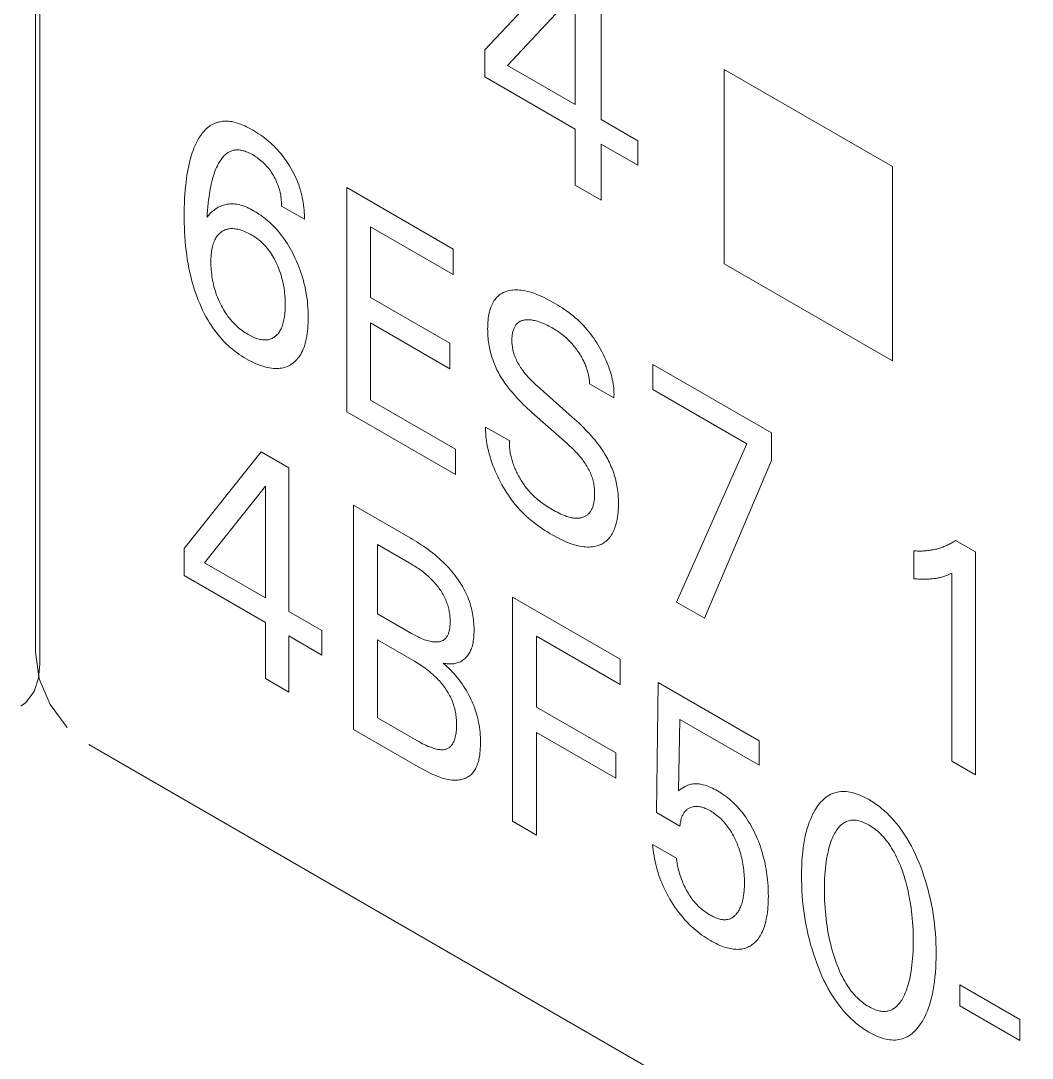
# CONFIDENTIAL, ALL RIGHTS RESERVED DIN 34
# Model space of a CAD drawing. Header units: inches. Extents: x 67248 to 85686, y -40174 to -31152.
# Drawn here: x 75373.75 to 75379.72, y -37965.06 to -37958.94 of the extents above; entities that cross this region are included whole.
import ezdxf

# ---------------------------------------------------------------- set-up
doc = ezdxf.new("R2010")
doc.units = ezdxf.units.IN
doc.header["$MEASUREMENT"] = 0

# ---------------------------------------------------------------- blocks, each defined once
blk = doc.blocks.new('ET200S')
at = {"lineweight": 0}
for p, q in [((76.0996, 30.9937), (76.0996, -34.4898)), ((76.1225, -34.5561), (76.1225, 30.9274)), ((78.5563, -31.1985), (79.0239, -30.6976)), ((79.1915, -30.7944), (79.1915, -31.5791)), ((79.0494, -30.8869), (78.6803, -31.284)), ((79.0494, -31.4971), (79.0494, -30.8869)), ((78.5563, -31.346), (78.5563, -31.1985)), ((78.6803, -31.284), (79.0494, -31.4971)), ((79.0494, -31.6307), (78.5563, -31.346)), ((80.7837, -31.8361), (79.8645, -31.3054)), ((79.8645, -31.3054), (79.8645, -32.3669)), ((79.1915, -31.5791), (79.3922, -31.695)), ((79.0494, -31.9371), (79.0494, -31.6307)), ((79.3922, -31.695), (79.3922, -31.8286)), ((79.3922, -31.8286), (79.1915, -31.7128)), ((79.1915, -31.7128), (79.1915, -32.0192)), ((80.7837, -32.8976), (80.7837, -31.8361)), ((77.8006, -31.951), (78.3824, -32.2869)), ((77.8006, -33.1757), (77.8006, -31.951)), ((79.1915, -32.0192), (79.0494, -31.9371)), ((77.5699, -32.1242), (77.4447, -32.0519)), ((78.3824, -32.4258), (77.9312, -32.1652)), ((77.9312, -32.1652), (77.9312, -32.5515)), ((78.3824, -32.2869), (78.3824, -32.4258)), ((79.8645, -32.3669), (80.7837, -32.8976)), ((77.9312, -32.5515), (78.3648, -32.8019)), ((78.3648, -32.9408), (77.9312, -32.6904)), ((77.9312, -32.6904), (77.9312, -33.1122)), ((78.3648, -32.8019), (78.3648, -32.9408)), ((79.4737, -32.9169), (80.1225, -33.2915)), ((79.4737, -33.0541), (79.4737, -32.9169)), ((78.8418, -33.0347), (79.0339, -33.2047)), ((79.2612, -33.1007), (79.1286, -33.0241)), ((79.9878, -33.3509), (79.4737, -33.0541)), ((77.9312, -33.1122), (78.3946, -33.3798)), ((78.3946, -33.5187), (77.8006, -33.1757)), ((79.0055, -33.3497), (78.8134, -33.1798)), ((78.5603, -33.2594), (78.6916, -33.3351)), ((80.1225, -33.2915), (80.1225, -33.4417)), ((76.9123, -33.9236), (77.3331, -33.3957)), ((77.3331, -33.3957), (77.484, -33.4828)), ((78.3946, -33.3798), (78.3946, -33.5187)), ((79.6029, -34.2163), (79.9878, -33.3509)), ((80.1225, -33.4417), (79.7565, -34.3049)), ((77.484, -33.4828), (77.484, -34.2675)), ((77.3561, -33.5835), (77.0239, -34.0019)), ((77.3561, -34.1937), (77.3561, -33.5835)), ((77.8378, -33.6871), (78.147, -33.8656)), ((77.8378, -34.9119), (77.8378, -33.6871)), ((77.9684, -33.9014), (77.9684, -34.2798)), ((81.1292, -33.8796), (81.2374, -33.9421)), ((76.9123, -34.0711), (76.9123, -33.9236)), ((80.9005, -34.0887), (80.9005, -33.936)), ((81.2374, -33.9421), (81.2374, -35.1599)), ((77.0239, -34.0019), (77.3561, -34.1937)), ((77.3561, -34.3274), (76.9123, -34.0711)), ((81.1095, -35.0861), (81.1095, -34.0575)), ((78.7071, -34.189), (79.2951, -34.5285)), ((78.7071, -35.4138), (78.7071, -34.189)), ((79.7565, -34.3049), (79.6029, -34.2163)), ((77.484, -34.2675), (77.6646, -34.3718)), ((77.9684, -34.2798), (78.1542, -34.3871)), ((77.3561, -34.6338), (77.3561, -34.3274)), ((77.484, -34.4012), (77.484, -34.7076)), ((77.6646, -34.5055), (77.484, -34.4012)), ((77.6646, -34.3718), (77.6646, -34.5055)), ((79.2951, -34.6673), (78.8377, -34.4033)), ((78.8377, -34.4033), (78.8377, -34.7896)), ((77.9684, -34.4222), (77.9684, -34.8484)), ((76.1202, -34.635), (76.0996, -34.4898)), ((79.2951, -34.5285), (79.2951, -34.6673)), ((76.1157, -34.6315), (76.1225, -34.5561)), ((76.0918, -34.7048), (76.1157, -34.6315)), ((76.1796, -34.7764), (76.1202, -34.635)), ((77.484, -34.7076), (77.3561, -34.6338)), ((79.4946, -35.3667), (79.5028, -34.6553)), ((79.5028, -34.6553), (80.0555, -34.9744)), ((76.0476, -34.7641), (76.0918, -34.7048)), ((76.0189, -34.785), (76.0476, -34.7641)), ((76.2734, -34.9019), (76.1796, -34.7764)), ((78.8377, -34.7896), (79.2714, -35.0399)), ((77.9684, -34.8484), (78.1842, -34.973)), ((79.6225, -34.8581), (79.6151, -35.2479)), ((80.0555, -35.1081), (79.6225, -34.8581)), ((78.1957, -35.1185), (77.8378, -34.9119)), ((79.2714, -35.1788), (78.8377, -34.9284)), ((78.8377, -34.9284), (78.8377, -35.4892)), ((80.0555, -34.9744), (80.0555, -35.1081)), ((76.3911, -34.9946), (86.2906, -40.71)), ((79.2714, -35.0399), (79.2714, -35.1788)), ((81.2374, -35.1599), (81.1095, -35.0861)), ((79.6225, -35.4405), (79.4946, -35.3667)), ((78.8377, -35.4892), (78.7071, -35.4138)), ((79.473, -35.5408), (79.6036, -35.6162)), ((81.1522, -36.3072), (81.481, -36.497)), ((81.1522, -36.4226), (81.1522, -36.3072)), ((81.481, -36.6125), (81.1522, -36.4226)), ((81.481, -36.497), (81.481, -36.6125))]:
    blk.add_line(p, q, dxfattribs=at)
for points in [[(77.5699, -32.1242), (77.5698, -32.1119), (77.5694, -32.0993), (77.5688, -32.0866), (77.5678, -32.0736), (77.5666, -32.0605), (77.565, -32.0472), (77.5631, -32.0338), (77.5608, -32.0203), (77.5581, -32.0065), (77.555, -31.9926), (77.5516, -31.9787), (77.5477, -31.9647), (77.5434, -31.9507), (77.5387, -31.9367), (77.5335, -31.9226), (77.5281, -31.9093), (77.5224, -31.896), (77.5162, -31.8828), (77.5097, -31.8697), (77.5028, -31.8567), (77.4956, -31.8439), (77.488, -31.8313), (77.4795, -31.8178), (77.4706, -31.8046), (77.4614, -31.7917), (77.4519, -31.7791), (77.4421, -31.7669), (77.4321, -31.7551), (77.4228, -31.7448), (77.4134, -31.7348), (77.4038, -31.7251), (77.3941, -31.7158), (77.3843, -31.7068), (77.3744, -31.6981), (77.3644, -31.6897), (77.3532, -31.6808), (77.342, -31.6722), (77.3307, -31.6641), (77.3193, -31.6563), (77.3079, -31.6489), (77.2965, -31.6418), (77.2851, -31.6351), (77.2746, -31.6293), (77.264, -31.6237), (77.2535, -31.6185), (77.2431, -31.6136), (77.2326, -31.6091), (77.2222, -31.605), (77.2134, -31.6017), (77.2046, -31.5988), (77.1959, -31.5962), (77.1872, -31.5939), (77.1786, -31.592), (77.1701, -31.5905), (77.1617, -31.5893), (77.1538, -31.5885), (77.146, -31.588), (77.1383, -31.5879), (77.1307, -31.5882), (77.1232, -31.5887), (77.1159, -31.5896), (77.1087, -31.5908), (77.1016, -31.5924), (77.0947, -31.5942), (77.0879, -31.5964), (77.0812, -31.5988), (77.0747, -31.6016), (77.0684, -31.6046), (77.0623, -31.6079), (77.0551, -31.6123), (77.0482, -31.6171), (77.0415, -31.6223), (77.035, -31.6278), (77.0288, -31.6337), (77.0228, -31.6399), (77.017, -31.6465), (77.0115, -31.6533), (77.0061, -31.6604), (77.001, -31.6677), (76.996, -31.6753), (76.9913, -31.6831), (76.9867, -31.6912), (76.981, -31.7019), (76.9756, -31.713), (76.9705, -31.7243), (76.9657, -31.736), (76.9611, -31.7479), (76.9568, -31.76), (76.9527, -31.7724), (76.9489, -31.785), (76.9454, -31.7979), (76.9411, -31.8145), (76.9373, -31.8314), (76.9337, -31.8486), (76.9305, -31.866), (76.9276, -31.8837), (76.925, -31.9016), (76.9226, -31.9197), (76.9206, -31.9381), (76.9182, -31.9621), (76.9163, -31.9864), (76.9148, -32.011), (76.9136, -32.0359), (76.9128, -32.0609), (76.9124, -32.0862), (76.9123, -32.1117), (76.9126, -32.1429)], [(77.0374, -32.1137), (77.0387, -32.0943), (77.0401, -32.0749), (77.0417, -32.0558), (77.0436, -32.0368), (77.0458, -32.0179), (77.0482, -31.9993), (77.0502, -31.9854), (77.0525, -31.9716), (77.0549, -31.958), (77.0576, -31.9445), (77.0605, -31.9313), (77.0636, -31.9182), (77.0669, -31.9054), (77.0697, -31.8956), (77.0726, -31.886), (77.0756, -31.8766), (77.0788, -31.8673), (77.0823, -31.8581), (77.0858, -31.8492), (77.0896, -31.8404), (77.0936, -31.8319), (77.0966, -31.8257), (77.0998, -31.8197), (77.103, -31.8139), (77.1064, -31.8081), (77.11, -31.8026), (77.1136, -31.7972), (77.1174, -31.792), (77.1214, -31.787), (77.1255, -31.7822), (77.1298, -31.7776), (77.1343, -31.7733), (77.1389, -31.7692), (77.1437, -31.7653), (77.1476, -31.7625), (77.1516, -31.7599), (77.1557, -31.7575), (77.1599, -31.7552), (77.1642, -31.7532), (77.1686, -31.7513), (77.1731, -31.7497), (77.1778, -31.7483), (77.1825, -31.7471), (77.1873, -31.7462), (77.1922, -31.7455), (77.1972, -31.745), (77.2024, -31.7448), (77.2076, -31.7449), (77.2127, -31.7452), (77.218, -31.7458), (77.2234, -31.7467), (77.2288, -31.7478), (77.2342, -31.7491), (77.2398, -31.7506), (77.2453, -31.7524), (77.2519, -31.7548), (77.2585, -31.7574), (77.2651, -31.7603), (77.2718, -31.7635), (77.2784, -31.7669), (77.2851, -31.7705), (77.2916, -31.7743), (77.2981, -31.7784), (77.3046, -31.7826), (77.3111, -31.7871), (77.3175, -31.7918), (77.3239, -31.7968), (77.3303, -31.802), (77.3369, -31.8076), (77.3435, -31.8136), (77.3499, -31.8198), (77.3563, -31.8263), (77.3626, -31.833), (77.3686, -31.84), (77.3743, -31.847), (77.3798, -31.8541), (77.3852, -31.8615), (77.3903, -31.8691), (77.3953, -31.8768), (77.4001, -31.8847), (77.4049, -31.8931), (77.4094, -31.9017), (77.4137, -31.9103), (77.4177, -31.9191), (77.4215, -31.9279), (77.4249, -31.9367), (77.4277, -31.9447), (77.4303, -31.9527), (77.4327, -31.9608), (77.4348, -31.9687), (77.4366, -31.9767), (77.4383, -31.9846), (77.4398, -31.9925), (77.4412, -32.0013), (77.4423, -32.01), (77.4432, -32.0187), (77.4439, -32.0272), (77.4444, -32.0356), (77.4446, -32.0438), (77.4447, -32.0519)], [(77.5899, -32.6381), (77.5893, -32.6226), (77.5884, -32.607), (77.5872, -32.5912), (77.5857, -32.5752), (77.5838, -32.5591), (77.5815, -32.5428), (77.579, -32.527), (77.5761, -32.5111), (77.5728, -32.495), (77.5691, -32.4789), (77.565, -32.4627), (77.5605, -32.4464), (77.5556, -32.4301), (77.5506, -32.4147), (77.5451, -32.3993), (77.5393, -32.3839), (77.5331, -32.3685), (77.5266, -32.3532), (77.5197, -32.3379), (77.5124, -32.3228), (77.5057, -32.3096), (77.4988, -32.2966), (77.4916, -32.2837), (77.4842, -32.271), (77.4765, -32.2585), (77.4685, -32.2461), (77.4603, -32.234), (77.4518, -32.2222), (77.4433, -32.2109), (77.4345, -32.1999), (77.4255, -32.1892), (77.4164, -32.1788), (77.4071, -32.1687), (77.3976, -32.1589), (77.388, -32.1495), (77.3783, -32.1404), (77.3689, -32.1321), (77.3594, -32.1241), (77.3499, -32.1164), (77.3403, -32.1091), (77.3307, -32.1021), (77.321, -32.0954), (77.3113, -32.0891), (77.3016, -32.0831), (77.2918, -32.0774), (77.2824, -32.0722), (77.273, -32.0673), (77.2636, -32.0628), (77.2542, -32.0586), (77.2449, -32.0548), (77.2356, -32.0514), (77.2264, -32.0485), (77.2173, -32.0459), (77.2083, -32.0438), (77.2004, -32.0423), (77.1925, -32.0412), (77.1847, -32.0404), (77.1771, -32.04), (77.1695, -32.04), (77.1621, -32.0403), (77.1548, -32.0409), (77.1476, -32.0418), (77.1406, -32.0431), (77.1337, -32.0447), (77.1263, -32.0468), (77.1191, -32.0493), (77.1121, -32.0521), (77.1053, -32.0552), (77.0987, -32.0586), (77.0922, -32.0624), (77.0859, -32.0664), (77.0797, -32.0707), (77.0737, -32.0752), (77.0679, -32.08), (77.062, -32.0852), (77.0564, -32.0906), (77.0512, -32.0961), (77.0462, -32.1019), (77.0417, -32.1076), (77.0374, -32.1137)], [(76.9126, -32.1429), (76.9133, -32.1681), (76.9143, -32.1935), (76.9158, -32.2191), (76.9177, -32.2449), (76.9201, -32.271), (76.9227, -32.2949), (76.9259, -32.3189), (76.9295, -32.3431), (76.9336, -32.3675), (76.9383, -32.3921), (76.9436, -32.4168), (76.9479, -32.4355), (76.9527, -32.4543), (76.9578, -32.4731), (76.9634, -32.4921), (76.9694, -32.511), (76.9758, -32.53), (76.9826, -32.549), (76.9896, -32.567), (76.997, -32.585), (77.0048, -32.6029), (77.0131, -32.6207), (77.0218, -32.6383), (77.0311, -32.6557), (77.0408, -32.6728), (77.051, -32.6897), (77.0598, -32.7035), (77.069, -32.717), (77.0785, -32.7302), (77.0882, -32.7431), (77.0983, -32.7557), (77.1085, -32.7679), (77.119, -32.7798), (77.1297, -32.7912), (77.1405, -32.8022), (77.1524, -32.8135), (77.1644, -32.8243), (77.1766, -32.8346), (77.1889, -32.8444), (77.2012, -32.8537), (77.2137, -32.8625), (77.2262, -32.8709), (77.2387, -32.8788), (77.2512, -32.8864), (77.2634, -32.8932), (77.2755, -32.8997), (77.2876, -32.9058), (77.2996, -32.9115), (77.3116, -32.9166), (77.3235, -32.9214), (77.3354, -32.9256), (77.3472, -32.9293), (77.3579, -32.9323), (77.3685, -32.9347), (77.379, -32.9368), (77.3894, -32.9383), (77.3997, -32.9394), (77.4098, -32.9399), (77.4197, -32.94), (77.4294, -32.9394), (77.4377, -32.9385), (77.4459, -32.9372), (77.4539, -32.9355), (77.4617, -32.9334), (77.4694, -32.9308), (77.4768, -32.9279), (77.484, -32.9246), (77.491, -32.9208), (77.4978, -32.9167), (77.5045, -32.9122), (77.511, -32.9072), (77.5172, -32.9019), (77.5232, -32.8961), (77.5289, -32.8901), (77.5344, -32.8836), (77.5396, -32.8768), (77.5445, -32.8697), (77.5491, -32.8623), (77.5543, -32.853), (77.5591, -32.8432), (77.5634, -32.8331), (77.5674, -32.8225), (77.5711, -32.8116), (77.5744, -32.8004), (77.5773, -32.7889), (77.5799, -32.777), (77.5825, -32.7634), (77.5846, -32.7496), (77.5864, -32.7354), (77.5878, -32.721), (77.5889, -32.7063), (77.5896, -32.6914), (77.59, -32.6763), (77.5902, -32.6611), (77.5899, -32.6381)], [(77.4069, -32.7667), (77.4024, -32.7698), (77.3977, -32.7726), (77.3929, -32.7751), (77.3879, -32.7774), (77.3828, -32.7793), (77.3775, -32.7809), (77.372, -32.7821), (77.3668, -32.7829), (77.3615, -32.7835), (77.3561, -32.7837), (77.3505, -32.7837), (77.3449, -32.7833), (77.3391, -32.7827), (77.3333, -32.7818), (77.3274, -32.7807), (77.3215, -32.7793), (77.3142, -32.7772), (77.3067, -32.7747), (77.2993, -32.7719), (77.2917, -32.7688), (77.2842, -32.7654), (77.2766, -32.7616), (77.269, -32.7576), (77.2614, -32.7533), (77.2539, -32.7488), (77.2463, -32.7441), (77.2388, -32.7391), (77.2314, -32.7339), (77.2239, -32.7284), (77.2165, -32.7226), (77.2092, -32.7165), (77.2019, -32.7101), (77.1943, -32.7031), (77.1868, -32.6957), (77.1795, -32.688), (77.1723, -32.68), (77.1652, -32.6718), (77.1583, -32.6633), (77.1516, -32.6545), (77.145, -32.6453), (77.1387, -32.6359), (77.1326, -32.6263), (77.1267, -32.6165), (77.1211, -32.6066), (77.1157, -32.5965), (77.1105, -32.5864), (77.1048, -32.5744), (77.0995, -32.5624), (77.0945, -32.5503), (77.0898, -32.5381), (77.0855, -32.526), (77.0816, -32.5138), (77.0783, -32.5027), (77.0752, -32.4916), (77.0725, -32.4805), (77.07, -32.4695), (77.0678, -32.4586), (77.0659, -32.4477), (77.0642, -32.437), (77.0626, -32.425), (77.0612, -32.4132), (77.0602, -32.4014), (77.0594, -32.3898), (77.0588, -32.3784), (77.0585, -32.367), (77.0584, -32.3558), (77.0585, -32.3458), (77.0588, -32.336), (77.0593, -32.3263), (77.0601, -32.3167), (77.061, -32.3073), (77.0622, -32.2981), (77.0636, -32.289), (77.0653, -32.2802), (77.0671, -32.2725), (77.0691, -32.265), (77.0713, -32.2576), (77.0738, -32.2506), (77.0765, -32.2437), (77.0794, -32.2371), (77.0826, -32.2308), (77.0861, -32.2248), (77.0892, -32.2199), (77.0925, -32.2153), (77.0961, -32.2109), (77.0997, -32.2067), (77.1036, -32.2028), (77.1076, -32.1991), (77.1118, -32.1956), (77.1162, -32.1924), (77.1207, -32.1895)], [(77.1207, -32.1895), (77.1251, -32.1869), (77.1297, -32.1845), (77.1344, -32.1824), (77.1393, -32.1806), (77.1443, -32.179), (77.1493, -32.1777), (77.1546, -32.1766), (77.1599, -32.1758), (77.1653, -32.1752), (77.1717, -32.1749), (77.1781, -32.175), (77.1847, -32.1754), (77.1914, -32.1762), (77.1982, -32.1772), (77.2051, -32.1786), (77.212, -32.1803), (77.219, -32.1822), (77.2267, -32.1847), (77.2345, -32.1874), (77.2423, -32.1905), (77.2501, -32.1939), (77.258, -32.1976), (77.2658, -32.2016), (77.2738, -32.2058), (77.2817, -32.2104), (77.2897, -32.2153), (77.2977, -32.2205), (77.3057, -32.2259), (77.3137, -32.2318), (77.3216, -32.2379), (77.3294, -32.2445), (77.3371, -32.2514), (77.3441, -32.2582), (77.3511, -32.2654), (77.3579, -32.2728), (77.3645, -32.2806), (77.371, -32.2886), (77.3773, -32.2968), (77.3833, -32.3053), (77.3894, -32.3144), (77.3952, -32.3237), (77.4007, -32.3331), (77.406, -32.3427), (77.411, -32.3524), (77.4158, -32.3622), (77.4204, -32.3721), (77.4253, -32.3834), (77.4299, -32.3949), (77.4342, -32.4063), (77.4382, -32.4177), (77.4418, -32.4292), (77.4452, -32.4406), (77.4485, -32.4529), (77.4514, -32.4652), (77.454, -32.4774), (77.4563, -32.4895), (77.4583, -32.5015), (77.4601, -32.5134), (77.4616, -32.5266), (77.4629, -32.5397), (77.4639, -32.5526), (77.4645, -32.5654), (77.4649, -32.578), (77.465, -32.5905), (77.4649, -32.6018), (77.4646, -32.6129), (77.464, -32.6238), (77.4632, -32.6346), (77.4622, -32.6453), (77.4608, -32.6557), (77.4592, -32.6659), (77.4578, -32.6737), (77.4561, -32.6813), (77.4543, -32.6887), (77.4522, -32.696), (77.45, -32.7031), (77.4475, -32.7099), (77.4448, -32.7166), (77.4419, -32.723), (77.4389, -32.7287), (77.4358, -32.7342), (77.4325, -32.7394), (77.429, -32.7444), (77.4253, -32.7492), (77.4213, -32.7536), (77.4172, -32.7579), (77.4129, -32.7618), (77.4069, -32.7667)], [(79.2612, -33.1007), (79.2618, -33.09), (79.2619, -33.0792), (79.2617, -33.0681), (79.2611, -33.057), (79.2601, -33.0456), (79.2588, -33.0342), (79.257, -33.0226), (79.255, -33.0109), (79.2526, -32.9991), (79.2495, -32.9858), (79.2459, -32.9723), (79.242, -32.9589), (79.2377, -32.9454), (79.233, -32.9318), (79.228, -32.9183), (79.2226, -32.9048), (79.2169, -32.8913), (79.2108, -32.8778), (79.2043, -32.8644), (79.1976, -32.851), (79.1905, -32.8378), (79.1832, -32.8248), (79.1756, -32.8119), (79.1677, -32.7992), (79.1596, -32.7867), (79.1512, -32.7744), (79.1427, -32.7624), (79.1339, -32.7507), (79.1249, -32.7392), (79.1157, -32.7281), (79.1064, -32.7173), (79.0955, -32.7054), (79.0843, -32.6939), (79.073, -32.6828), (79.0616, -32.6722), (79.05, -32.6619), (79.0382, -32.6521), (79.0264, -32.6426), (79.0145, -32.6335), (79.0024, -32.6248), (78.9904, -32.6163), (78.9783, -32.6082), (78.9661, -32.6004), (78.954, -32.5929), (78.9418, -32.5856), (78.9297, -32.5786), (78.9161, -32.571), (78.9026, -32.5637), (78.8891, -32.5567), (78.8757, -32.5502), (78.8623, -32.544), (78.849, -32.5382), (78.8357, -32.533), (78.8238, -32.5286), (78.8119, -32.5247), (78.8001, -32.5212), (78.7883, -32.5181), (78.7767, -32.5155), (78.7652, -32.5134), (78.7538, -32.5117), (78.7447, -32.5108), (78.7356, -32.5102), (78.7267, -32.51), (78.7178, -32.5102), (78.7092, -32.5108), (78.7007, -32.5117), (78.6923, -32.5131), (78.6841, -32.5149), (78.677, -32.5169), (78.67, -32.5192), (78.6632, -32.5218), (78.6566, -32.5248), (78.6501, -32.5282), (78.6439, -32.5319), (78.6379, -32.536), (78.6322, -32.5405), (78.6266, -32.5453), (78.6214, -32.5505), (78.6164, -32.5561), (78.6117, -32.562), (78.6073, -32.5682), (78.6031, -32.5748), (78.5992, -32.5817), (78.5956, -32.5889), (78.5922, -32.5964), (78.5891, -32.6042), (78.5863, -32.6122), (78.5837, -32.6205), (78.5809, -32.631), (78.5785, -32.6418), (78.5764, -32.6529), (78.5747, -32.6643), (78.5734, -32.676), (78.5724, -32.6879), (78.5717, -32.7), (78.5713, -32.7123), (78.5712, -32.7248)], [(78.8418, -33.0347), (78.8345, -33.0282), (78.8272, -33.0215), (78.82, -33.0147), (78.8128, -33.0076), (78.8057, -33.0005), (78.7987, -32.9931), (78.7917, -32.9855), (78.7849, -32.9778), (78.7782, -32.9698), (78.7716, -32.9616), (78.7651, -32.9531), (78.7605, -32.9468), (78.7559, -32.9403), (78.7515, -32.9338), (78.7472, -32.9271), (78.7431, -32.9203), (78.7391, -32.9135), (78.7352, -32.9066), (78.7316, -32.8996), (78.7281, -32.8926), (78.7249, -32.8855), (78.7219, -32.8784), (78.7191, -32.8713), (78.7168, -32.8648), (78.7147, -32.8584), (78.7128, -32.8519), (78.7111, -32.8454), (78.7096, -32.839), (78.7083, -32.8326), (78.7072, -32.8262), (78.7062, -32.8199), (78.7054, -32.8136), (78.7048, -32.8074), (78.7043, -32.8013), (78.7039, -32.7952), (78.7038, -32.7892), (78.7037, -32.7831), (78.7038, -32.777), (78.7041, -32.7711), (78.7045, -32.7653), (78.7051, -32.7596), (78.7059, -32.754), (78.7068, -32.7486), (78.7079, -32.7433), (78.7091, -32.7381), (78.7105, -32.7331), (78.7121, -32.7282), (78.7137, -32.7239), (78.7154, -32.7197), (78.7173, -32.7157), (78.7193, -32.7119), (78.7214, -32.7082), (78.7237, -32.7046), (78.7261, -32.7013), (78.7287, -32.6981), (78.7313, -32.6951), (78.7342, -32.6923), (78.7371, -32.6897), (78.7401, -32.6874), (78.7432, -32.6853), (78.7463, -32.6834), (78.7496, -32.6817), (78.753, -32.6802), (78.7565, -32.6788), (78.76, -32.6776), (78.7636, -32.6765), (78.7674, -32.6756), (78.7711, -32.6748), (78.775, -32.6742), (78.7789, -32.6738), (78.784, -32.6733), (78.7892, -32.6732), (78.7945, -32.6732), (78.7998, -32.6734), (78.8052, -32.6739), (78.8107, -32.6745), (78.8162, -32.6753), (78.8218, -32.6764), (78.8288, -32.6779), (78.8359, -32.6797), (78.8431, -32.6817), (78.8503, -32.684), (78.8575, -32.6865), (78.8648, -32.6892), (78.8721, -32.6921), (78.8803, -32.6955), (78.8885, -32.6992), (78.8967, -32.7031), (78.9049, -32.7073), (78.9132, -32.7116), (78.9215, -32.7162), (78.9297, -32.7209), (78.9367, -32.7251), (78.9438, -32.7295), (78.9508, -32.734), (78.9578, -32.7387), (78.9647, -32.7436), (78.9717, -32.7487), (78.9786, -32.7541), (78.9875, -32.7613), (78.9964, -32.769)], [(78.5712, -32.7248), (78.5713, -32.7345), (78.5715, -32.7442), (78.572, -32.754), (78.5726, -32.7639), (78.5735, -32.7739), (78.5745, -32.784), (78.5758, -32.7942), (78.5772, -32.8045), (78.579, -32.8148), (78.5807, -32.8242), (78.5827, -32.8336), (78.5849, -32.8431), (78.5873, -32.8526), (78.5899, -32.8622), (78.5927, -32.8718), (78.5957, -32.8814), (78.599, -32.891), (78.6024, -32.9007), (78.606, -32.91), (78.6098, -32.9192), (78.6137, -32.9284), (78.6179, -32.9376), (78.6222, -32.9467), (78.6268, -32.9558), (78.6315, -32.9648), (78.6364, -32.9737), (78.6415, -32.9825), (78.6474, -32.9921), (78.6534, -33.0015), (78.6596, -33.0109), (78.666, -33.02), (78.6725, -33.0291), (78.6791, -33.038), (78.6859, -33.0467), (78.6951, -33.0583), (78.7044, -33.0696), (78.7139, -33.0806), (78.7236, -33.0915), (78.7333, -33.1021), (78.7432, -33.1125), (78.7546, -33.1243), (78.7662, -33.1359), (78.7779, -33.1472), (78.7897, -33.1583), (78.8015, -33.1691), (78.8134, -33.1798)], [(78.9964, -32.769), (79.0017, -32.7737), (79.0069, -32.7786), (79.0121, -32.7836), (79.0172, -32.7888), (79.0223, -32.7941), (79.0274, -32.7995), (79.0324, -32.8051), (79.0374, -32.8108), (79.0422, -32.8166), (79.047, -32.8225), (79.0518, -32.8286), (79.0564, -32.8347), (79.061, -32.841), (79.0649, -32.8466), (79.0688, -32.8523), (79.0726, -32.8581), (79.0764, -32.8639), (79.08, -32.8698), (79.0835, -32.8758), (79.0869, -32.8818), (79.0902, -32.8879), (79.0934, -32.894), (79.0965, -32.9002), (79.0993, -32.9063), (79.102, -32.9123), (79.1046, -32.9184), (79.107, -32.9245), (79.1093, -32.9306), (79.1115, -32.9368), (79.1136, -32.9429), (79.1155, -32.949), (79.1173, -32.9552), (79.119, -32.9613), (79.1204, -32.9667), (79.1217, -32.9721), (79.1228, -32.9775), (79.1239, -32.9828), (79.1249, -32.9882), (79.1257, -32.9934), (79.1265, -32.9987), (79.1271, -33.0039), (79.1277, -33.009), (79.1281, -33.0141), (79.1284, -33.0191), (79.1286, -33.0241)], [(79.2863, -33.6724), (79.2861, -33.6625), (79.2858, -33.6525), (79.2853, -33.6424), (79.2847, -33.6322), (79.2838, -33.622), (79.2827, -33.6116), (79.2814, -33.6012), (79.2798, -33.5907), (79.278, -33.58), (79.2761, -33.5704), (79.2741, -33.5607), (79.2718, -33.5509), (79.2692, -33.5411), (79.2665, -33.5312), (79.2635, -33.5213), (79.2603, -33.5114), (79.2569, -33.5015), (79.2532, -33.4916), (79.2494, -33.4821), (79.2454, -33.4725), (79.2412, -33.463), (79.2368, -33.4535), (79.2321, -33.4441), (79.2273, -33.4347), (79.2224, -33.4254), (79.2172, -33.4163), (79.2118, -33.4072), (79.2048, -33.3958), (79.1975, -33.3846), (79.1899, -33.3735), (79.1822, -33.3627), (79.1743, -33.3521), (79.1662, -33.3416), (79.1567, -33.3298), (79.147, -33.3182), (79.1372, -33.3068), (79.1272, -33.2957), (79.1171, -33.2848), (79.1069, -33.2741), (79.0949, -33.2619), (79.0829, -33.25), (79.0708, -33.2383), (79.0585, -33.2269), (79.0462, -33.2157), (79.0339, -33.2047)], [(78.5603, -33.2594), (78.56, -33.2715), (78.5602, -33.2839), (78.5607, -33.2965), (78.5617, -33.3093), (78.563, -33.3223), (78.5647, -33.3355), (78.5668, -33.3488), (78.5693, -33.3622), (78.5721, -33.3758), (78.5757, -33.3912), (78.5798, -33.4067), (78.5843, -33.4222), (78.5892, -33.4378), (78.5945, -33.4535), (78.6002, -33.4691), (78.6063, -33.4848), (78.6127, -33.5003), (78.6194, -33.5156), (78.6265, -33.5307), (78.6339, -33.5457), (78.6416, -33.5606), (78.6496, -33.5754), (78.6579, -33.5899), (78.6665, -33.6042), (78.6753, -33.6183), (78.6845, -33.6322), (78.6939, -33.6457), (78.7035, -33.659), (78.7134, -33.6719), (78.7235, -33.6845), (78.7338, -33.6967), (78.7455, -33.7097), (78.7574, -33.7223), (78.7694, -33.7344), (78.7817, -33.746), (78.7942, -33.7572), (78.8068, -33.768), (78.8195, -33.7784), (78.8324, -33.7884), (78.8453, -33.798), (78.8583, -33.8073), (78.8713, -33.8162), (78.8844, -33.8247), (78.8975, -33.8329), (78.9106, -33.8408), (78.9236, -33.8484), (78.9379, -33.8564), (78.9521, -33.864), (78.9662, -33.8712), (78.9803, -33.878), (78.9943, -33.8843), (79.0083, -33.8902), (79.0222, -33.8955), (79.033, -33.8992), (79.0438, -33.9027), (79.0545, -33.9057), (79.0652, -33.9084), (79.0757, -33.9106), (79.0862, -33.9125), (79.0965, -33.9138), (79.1068, -33.9148), (79.1162, -33.9152), (79.1254, -33.9153), (79.1345, -33.9149), (79.1435, -33.9141), (79.1522, -33.9128), (79.1608, -33.9111), (79.1692, -33.909), (79.1773, -33.9064), (79.1843, -33.9037), (79.1911, -33.9006), (79.1978, -33.8973), (79.2042, -33.8935), (79.2104, -33.8894), (79.2164, -33.8849), (79.2221, -33.8801), (79.2276, -33.875), (79.2329, -33.8694), (79.2379, -33.8636), (79.2427, -33.8572), (79.2473, -33.8504), (79.2516, -33.8433), (79.2556, -33.8359), (79.2593, -33.8282), (79.2628, -33.8201), (79.266, -33.8119), (79.269, -33.8033), (79.2717, -33.7946), (79.2742, -33.7856), (79.2769, -33.774), (79.2793, -33.7622), (79.2813, -33.7501), (79.2829, -33.7377), (79.2842, -33.7251), (79.2852, -33.7122), (79.2859, -33.6991), (79.2862, -33.6858), (79.2863, -33.6724)], [(78.8213, -33.6347), (78.8153, -33.6289), (78.8093, -33.6228), (78.8035, -33.6166), (78.7977, -33.6101), (78.7931, -33.6048), (78.7886, -33.5993), (78.7841, -33.5937), (78.7796, -33.5879), (78.7753, -33.5821), (78.771, -33.5762), (78.7668, -33.5701), (78.7627, -33.564), (78.7586, -33.5578), (78.7546, -33.5515), (78.7508, -33.5451), (78.747, -33.5387), (78.7433, -33.5322), (78.7397, -33.5256), (78.7362, -33.519), (78.7328, -33.5123), (78.7295, -33.5056), (78.7264, -33.4989), (78.7233, -33.4921), (78.7204, -33.4853), (78.7174, -33.4782), (78.7146, -33.4711), (78.7119, -33.464), (78.7094, -33.4568), (78.707, -33.4497), (78.7048, -33.4426), (78.7027, -33.4355), (78.7007, -33.4284), (78.699, -33.4213), (78.6973, -33.4143), (78.6959, -33.4073), (78.6948, -33.4015), (78.6938, -33.3956), (78.6929, -33.3899), (78.6922, -33.3841), (78.6916, -33.3784), (78.6911, -33.3728), (78.6908, -33.3672), (78.6905, -33.3617), (78.6905, -33.3562), (78.6905, -33.3508), (78.6907, -33.3455), (78.6911, -33.3403), (78.6916, -33.3351)], [(79.0055, -33.3497), (79.0134, -33.3568), (79.0213, -33.364), (79.0291, -33.3714), (79.0369, -33.379), (79.0447, -33.3867), (79.0523, -33.3946), (79.0598, -33.4028), (79.0673, -33.4111), (79.0746, -33.4197), (79.0819, -33.4286), (79.0889, -33.4377), (79.094, -33.4444), (79.0989, -33.4513), (79.1037, -33.4583), (79.1084, -33.4654), (79.1129, -33.4726), (79.1173, -33.4799), (79.1215, -33.4872), (79.1254, -33.4947), (79.1292, -33.5021), (79.1327, -33.5097), (79.136, -33.5172), (79.139, -33.5248), (79.1416, -33.5321), (79.144, -33.5393), (79.1461, -33.5466), (79.148, -33.5539), (79.1496, -33.5612), (79.151, -33.5684), (79.1523, -33.5756), (79.1533, -33.5827), (79.1541, -33.5899), (79.1548, -33.5969), (79.1553, -33.6039), (79.1557, -33.6109), (79.1559, -33.6186), (79.156, -33.6262), (79.1559, -33.6337), (79.1556, -33.6411), (79.1551, -33.6483), (79.1544, -33.6554), (79.1535, -33.6623), (79.1524, -33.6691), (79.1511, -33.6757), (79.1499, -33.681), (79.1486, -33.6861), (79.1471, -33.6911), (79.1455, -33.6959), (79.1437, -33.7006), (79.1418, -33.7052), (79.1397, -33.7095), (79.1375, -33.7137), (79.1351, -33.7177), (79.1326, -33.7216), (79.1299, -33.7252), (79.1271, -33.7286), (79.1242, -33.7318), (79.1211, -33.7349), (79.1179, -33.7377), (79.1146, -33.7404), (79.1111, -33.7428), (79.1075, -33.7451), (79.1038, -33.7472), (79.1, -33.7491), (79.0961, -33.7508), (79.0921, -33.7524), (79.088, -33.7538), (79.0838, -33.7549), (79.0796, -33.7559), (79.0752, -33.7568), (79.0708, -33.7574), (79.0663, -33.7578), (79.0618, -33.7581), (79.0572, -33.7582), (79.0526, -33.7581), (79.0466, -33.7578), (79.0405, -33.7571), (79.0344, -33.7562), (79.0282, -33.755), (79.0219, -33.7536), (79.0156, -33.7519), (79.0093, -33.75), (79.0029, -33.7479), (78.9965, -33.7456), (78.99, -33.743), (78.9806, -33.7391), (78.9713, -33.7349), (78.9618, -33.7303), (78.9523, -33.7255), (78.9428, -33.7204), (78.9332, -33.715), (78.9236, -33.7095), (78.9149, -33.7044), (78.9061, -33.6991), (78.8974, -33.6936), (78.8887, -33.6879), (78.88, -33.6821), (78.8714, -33.6761), (78.8628, -33.6698), (78.8543, -33.6633), (78.8459, -33.6566), (78.8376, -33.6496), (78.8294, -33.6423), (78.8213, -33.6347)], [(77.9684, -33.9014), (78.1547, -34.009), (78.1624, -34.0136), (78.1701, -34.0183), (78.1779, -34.0232), (78.1856, -34.0282), (78.1934, -34.0333), (78.2011, -34.0386), (78.2088, -34.0442), (78.2164, -34.0499), (78.2241, -34.0558), (78.2316, -34.0619), (78.2392, -34.0683), (78.2467, -34.075), (78.2541, -34.0819), (78.2615, -34.089), (78.2687, -34.0965), (78.2742, -34.1023), (78.2795, -34.1082), (78.2848, -34.1144), (78.29, -34.1206), (78.2951, -34.127), (78.3001, -34.1335), (78.305, -34.1401), (78.3098, -34.1469), (78.3144, -34.1537), (78.3188, -34.1607), (78.3232, -34.1677), (78.3273, -34.1748), (78.3312, -34.182), (78.335, -34.1892), (78.3385, -34.1965), (78.3418, -34.2038), (78.3449, -34.2111), (78.3477, -34.2184), (78.3503, -34.2257), (78.3527, -34.233), (78.3548, -34.2404), (78.3568, -34.2477), (78.3586, -34.2551), (78.3601, -34.2624), (78.3615, -34.2697), (78.3627, -34.2769), (78.3637, -34.2842), (78.3645, -34.2913), (78.3652, -34.2985), (78.3657, -34.3055), (78.366, -34.3126), (78.3662, -34.3195), (78.3662, -34.3264), (78.366, -34.3331), (78.3657, -34.3398), (78.3653, -34.3464), (78.3646, -34.3528), (78.3638, -34.3591), (78.3629, -34.3652), (78.3617, -34.3711), (78.3603, -34.3769), (78.3591, -34.3813), (78.3578, -34.3856), (78.3563, -34.3898), (78.3546, -34.3938), (78.3529, -34.3976), (78.351, -34.4013), (78.3489, -34.4048), (78.3467, -34.4081), (78.3443, -34.4112), (78.3418, -34.414), (78.3392, -34.4167), (78.3364, -34.4191), (78.3335, -34.4214), (78.3304, -34.4234), (78.3272, -34.4253), (78.3239, -34.4269), (78.3205, -34.4284), (78.317, -34.4297), (78.3134, -34.4308), (78.3096, -34.4318), (78.3058, -34.4326), (78.3019, -34.4332), (78.298, -34.4337), (78.294, -34.434), (78.2899, -34.4342), (78.2857, -34.4342), (78.2815, -34.4341), (78.2773, -34.4338), (78.273, -34.4334), (78.2687, -34.4329), (78.2618, -34.4318), (78.2548, -34.4304), (78.2478, -34.4287), (78.2408, -34.4267), (78.2337, -34.4245), (78.2265, -34.422), (78.2194, -34.4193), (78.2122, -34.4163), (78.205, -34.4132), (78.1977, -34.4099), (78.1905, -34.4064), (78.1832, -34.4028), (78.176, -34.399), (78.1687, -34.3952), (78.1615, -34.3912), (78.1542, -34.3871)], [(78.3283, -34.5493), (78.3352, -34.5509), (78.3421, -34.5522), (78.3488, -34.5533), (78.3555, -34.554), (78.3621, -34.5543), (78.3686, -34.5544), (78.375, -34.5542), (78.3813, -34.5537), (78.3875, -34.5528), (78.3935, -34.5517), (78.3995, -34.5503), (78.4053, -34.5486), (78.411, -34.5466), (78.4165, -34.5444), (78.4219, -34.5419), (78.4274, -34.5389), (78.4327, -34.5356), (78.4378, -34.5321), (78.4428, -34.5283), (78.4476, -34.5241), (78.4521, -34.5197), (78.4565, -34.515), (78.4607, -34.5101), (78.4646, -34.5049), (78.4683, -34.4994), (78.4718, -34.4936), (78.475, -34.4876), (78.478, -34.4814), (78.4809, -34.4747), (78.4834, -34.4677), (78.4858, -34.4605), (78.4879, -34.453), (78.4897, -34.4453), (78.4913, -34.4374), (78.4927, -34.4293), (78.494, -34.4197), (78.4951, -34.4097), (78.4959, -34.3996), (78.4964, -34.3892), (78.4967, -34.3786), (78.4967, -34.3679), (78.4966, -34.3573), (78.4962, -34.3467), (78.4955, -34.3359), (78.4947, -34.3249), (78.4936, -34.3139), (78.4922, -34.3028), (78.4906, -34.2916), (78.4887, -34.2804), (78.4865, -34.2691), (78.484, -34.2578), (78.4813, -34.2464), (78.4782, -34.2351), (78.4748, -34.2237), (78.4711, -34.2124), (78.467, -34.2011), (78.4626, -34.1898), (78.4579, -34.1786), (78.4526, -34.1671), (78.447, -34.1557), (78.441, -34.1444), (78.4347, -34.1331), (78.4281, -34.122), (78.4212, -34.1111), (78.414, -34.1002), (78.4067, -34.0896), (78.399, -34.0791), (78.3912, -34.0687), (78.3832, -34.0586), (78.3751, -34.0487), (78.3668, -34.0389), (78.3584, -34.0294), (78.3499, -34.0202), (78.3413, -34.0112), (78.3296, -33.9994), (78.3178, -33.9881), (78.3059, -33.9772), (78.2939, -33.9667), (78.2819, -33.9566), (78.2698, -33.9469), (78.2576, -33.9376), (78.2454, -33.9286), (78.2331, -33.9198), (78.2208, -33.9114), (78.2085, -33.9032), (78.1962, -33.8953), (78.1839, -33.8876), (78.1716, -33.8801), (78.1593, -33.8728), (78.147, -33.8656)], [(81.1292, -33.8796), (81.1241, -33.8829), (81.119, -33.8862), (81.1138, -33.8893), (81.1086, -33.8923), (81.1033, -33.8953), (81.098, -33.8981), (81.0926, -33.9009), (81.0872, -33.9035), (81.0817, -33.9061), (81.0762, -33.9086), (81.0706, -33.9109), (81.0649, -33.9132), (81.0593, -33.9154), (81.0537, -33.9174), (81.048, -33.9193), (81.0423, -33.9212), (81.0366, -33.9229), (81.0308, -33.9245), (81.025, -33.9261), (81.0191, -33.9275), (81.0132, -33.9289), (81.0073, -33.9301), (81.0013, -33.9313), (80.9952, -33.9323), (80.9891, -33.9333), (80.983, -33.9341), (80.9769, -33.9349), (80.9707, -33.9355), (80.9645, -33.9361), (80.9583, -33.9365), (80.952, -33.9369), (80.9457, -33.9371), (80.9394, -33.9373), (80.933, -33.9373), (80.9265, -33.9373), (80.9201, -33.9371), (80.9136, -33.9368), (80.9071, -33.9365), (80.9005, -33.936)], [(80.9005, -34.0887), (80.9089, -34.0893), (80.9174, -34.0898), (80.9258, -34.0903), (80.9342, -34.0906), (80.9425, -34.0909), (80.9508, -34.091), (80.9591, -34.0911), (80.9656, -34.091), (80.972, -34.0909), (80.9783, -34.0906), (80.9847, -34.0903), (80.991, -34.0899), (80.9972, -34.0894), (81.0035, -34.0888), (81.0096, -34.0881), (81.0151, -34.0874), (81.0205, -34.0866), (81.0258, -34.0857), (81.0312, -34.0847), (81.0364, -34.0837), (81.0417, -34.0825), (81.0469, -34.0812), (81.052, -34.0799), (81.058, -34.0782), (81.064, -34.0763), (81.0698, -34.0744), (81.0747, -34.0726), (81.0795, -34.0708), (81.0843, -34.0689), (81.089, -34.0669), (81.0959, -34.0639), (81.1028, -34.0608), (81.1095, -34.0575)], [(77.9684, -34.4222), (78.1716, -34.5396), (78.18, -34.5446), (78.1884, -34.5497), (78.1968, -34.5549), (78.2052, -34.5604), (78.2136, -34.566), (78.2219, -34.5718), (78.2303, -34.5777), (78.2386, -34.5839), (78.2469, -34.5904), (78.2551, -34.597), (78.2633, -34.6039), (78.2715, -34.6111), (78.2796, -34.6186), (78.2876, -34.6264), (78.2955, -34.6345), (78.3014, -34.6408), (78.3072, -34.6472), (78.313, -34.6538), (78.3186, -34.6605), (78.3242, -34.6674), (78.3296, -34.6745), (78.335, -34.6817), (78.3401, -34.689), (78.3452, -34.6964), (78.35, -34.7039), (78.3547, -34.7115), (78.3592, -34.7192), (78.3635, -34.7269), (78.3675, -34.7348), (78.3713, -34.7427), (78.3749, -34.7506), (78.3783, -34.759), (78.3815, -34.7674), (78.3844, -34.7759), (78.387, -34.7843), (78.3894, -34.7928), (78.3916, -34.8012), (78.3935, -34.8097), (78.3951, -34.8181), (78.3966, -34.8264), (78.3978, -34.8348), (78.3989, -34.843), (78.3997, -34.8512), (78.4004, -34.8593), (78.4009, -34.8673), (78.4012, -34.8753), (78.4013, -34.8831), (78.4014, -34.8916), (78.4012, -34.8999), (78.4008, -34.9081), (78.4003, -34.9161), (78.3995, -34.9239), (78.3985, -34.9316), (78.3973, -34.9391), (78.3959, -34.9465), (78.3943, -34.9537), (78.3929, -34.959), (78.3913, -34.9642), (78.3896, -34.9693), (78.3878, -34.9742), (78.3858, -34.979), (78.3836, -34.9836), (78.3812, -34.988), (78.3787, -34.9922), (78.376, -34.9961), (78.3731, -34.9999), (78.3705, -35.0028), (78.3678, -35.0056), (78.3649, -35.0082), (78.3619, -35.0106), (78.3588, -35.0128), (78.3556, -35.0148), (78.3522, -35.0166), (78.3488, -35.0182), (78.3452, -35.0196), (78.3415, -35.0208), (78.3378, -35.0217), (78.3331, -35.0226), (78.3284, -35.0231), (78.3236, -35.0234), (78.3186, -35.0233), (78.3136, -35.0231), (78.3085, -35.0226), (78.3034, -35.0219), (78.2981, -35.021), (78.291, -35.0195), (78.2838, -35.0177), (78.2765, -35.0156), (78.2691, -35.0133), (78.2618, -35.0106), (78.2544, -35.0078), (78.2469, -35.0048), (78.2365, -35.0002), (78.2261, -34.9953), (78.2156, -34.9901), (78.2051, -34.9846), (78.1947, -34.9789), (78.1842, -34.973)], [(78.1957, -35.1185), (78.2092, -35.1262), (78.2229, -35.1337), (78.2365, -35.141), (78.2501, -35.148), (78.2638, -35.1546), (78.2774, -35.1608), (78.2909, -35.1665), (78.3003, -35.1702), (78.3097, -35.1736), (78.3191, -35.1768), (78.3283, -35.1797), (78.3376, -35.1822), (78.3467, -35.1844), (78.3558, -35.1862), (78.3648, -35.1877), (78.3737, -35.1888), (78.3825, -35.1895), (78.3893, -35.1897), (78.396, -35.1897), (78.4026, -35.1895), (78.4091, -35.1889), (78.4155, -35.1881), (78.4219, -35.1871), (78.4281, -35.1857), (78.4342, -35.1841), (78.4401, -35.1823), (78.446, -35.1802), (78.4516, -35.1777), (78.4571, -35.1751), (78.4625, -35.1721), (78.4677, -35.1689), (78.4727, -35.1654), (78.4775, -35.1616), (78.4821, -35.1576), (78.4864, -35.1532), (78.4906, -35.1486), (78.4946, -35.1437), (78.4983, -35.1384), (78.5018, -35.1329), (78.5051, -35.1271), (78.5082, -35.121), (78.5111, -35.1147), (78.5137, -35.1082), (78.5161, -35.1014), (78.5184, -35.0944), (78.5204, -35.0873), (78.5223, -35.0799), (78.5239, -35.0724), (78.526, -35.0617), (78.5277, -35.0508), (78.529, -35.0396), (78.5301, -35.0282), (78.531, -35.0167), (78.5315, -35.0049), (78.5318, -34.993), (78.5319, -34.981), (78.5318, -34.9679), (78.5313, -34.9546), (78.5306, -34.9413), (78.5295, -34.9278), (78.5281, -34.9142), (78.5263, -34.9005), (78.5242, -34.8866), (78.5216, -34.8726), (78.5193, -34.8614), (78.5167, -34.8502), (78.5139, -34.8389), (78.5107, -34.8275), (78.5073, -34.8161), (78.5036, -34.8047), (78.4996, -34.7933), (78.4953, -34.7819), (78.4907, -34.7705), (78.4854, -34.7582), (78.4797, -34.7459), (78.4737, -34.7337), (78.4673, -34.7216), (78.4607, -34.7097), (78.4538, -34.6979), (78.4467, -34.6863), (78.4392, -34.6749), (78.4313, -34.6634), (78.4231, -34.652), (78.4147, -34.6409), (78.4062, -34.6301), (78.3972, -34.6192), (78.388, -34.6086), (78.3786, -34.5983), (78.3692, -34.5882), (78.3591, -34.578), (78.3489, -34.5681), (78.3387, -34.5585), (78.3283, -34.5493)], [(80.1009, -35.7314), (80.0981, -35.7074), (80.0959, -35.6919), (80.0934, -35.6764), (80.0906, -35.6607), (80.0874, -35.6449), (80.0839, -35.629), (80.08, -35.613), (80.0758, -35.597), (80.0715, -35.5822), (80.0669, -35.5674), (80.062, -35.5525), (80.0567, -35.5377), (80.051, -35.5228), (80.045, -35.508), (80.0386, -35.4933), (80.0325, -35.4802), (80.0262, -35.4671), (80.0196, -35.4542), (80.0126, -35.4414), (80.0054, -35.4288), (79.9979, -35.4163), (79.9901, -35.4041), (79.982, -35.3921), (79.9748, -35.3821), (79.9674, -35.3722), (79.9599, -35.3626), (79.9521, -35.3532), (79.9442, -35.3441), (79.9362, -35.3352), (79.928, -35.3266), (79.9198, -35.3183), (79.9114, -35.3103), (79.9022, -35.302), (79.893, -35.294), (79.8837, -35.2864), (79.8743, -35.2792), (79.8649, -35.2722), (79.8554, -35.2656), (79.8459, -35.2594), (79.8363, -35.2534), (79.8268, -35.2478), (79.818, -35.2428), (79.8092, -35.2381), (79.8004, -35.2337), (79.7917, -35.2296), (79.7829, -35.2258), (79.7743, -35.2224), (79.7656, -35.2193), (79.7577, -35.2168), (79.7499, -35.2146), (79.7421, -35.2127), (79.7344, -35.2112), (79.7268, -35.21), (79.7193, -35.2092), (79.712, -35.2088), (79.7058, -35.2088), (79.6997, -35.2091), (79.6938, -35.2096), (79.6879, -35.2104), (79.6822, -35.2115), (79.6766, -35.2129), (79.6711, -35.2145), (79.6658, -35.2164), (79.6579, -35.2199), (79.6502, -35.2238), (79.6417, -35.2289), (79.6333, -35.2343), (79.6241, -35.2409), (79.6151, -35.2479)], [(80.9397, -36.5187), (80.9477, -36.5059), (80.9551, -36.4925), (80.9622, -36.4787), (80.9687, -36.4644), (80.9749, -36.4496), (80.9806, -36.4344), (80.986, -36.4189), (80.992, -36.3989), (80.9975, -36.3784), (81.0024, -36.3573), (81.0067, -36.3358), (81.0105, -36.3138), (81.0137, -36.2914), (81.0166, -36.2665), (81.019, -36.2411), (81.0208, -36.2154), (81.022, -36.1893), (81.0227, -36.1629), (81.0229, -36.1362), (81.0227, -36.1096), (81.022, -36.0828), (81.0207, -36.0556), (81.0189, -36.0282), (81.0165, -36.0006), (81.0135, -35.9726), (81.0103, -35.9469), (81.0065, -35.9209), (81.0021, -35.8947), (80.9971, -35.8683), (80.9915, -35.8418), (80.9854, -35.8152), (80.979, -35.7901), (80.9721, -35.765), (80.9645, -35.7397), (80.9564, -35.7145), (80.9477, -35.6892), (80.9384, -35.6638), (80.9294, -35.6408), (80.9198, -35.6179), (80.9096, -35.5951), (80.8989, -35.5725), (80.8875, -35.5501), (80.8754, -35.528), (80.8627, -35.5063), (80.8522, -35.4896), (80.8412, -35.4731), (80.8299, -35.457), (80.8182, -35.4413), (80.8061, -35.426), (80.7938, -35.4113), (80.7811, -35.3971), (80.7682, -35.3835), (80.7546, -35.3701), (80.7408, -35.3574), (80.7268, -35.3454), (80.7126, -35.334), (80.6983, -35.3234), (80.6839, -35.3134), (80.6694, -35.304), (80.6549, -35.2953), (80.6404, -35.2873), (80.626, -35.28), (80.6116, -35.2734), (80.5974, -35.2676), (80.5861, -35.2635), (80.5748, -35.26), (80.5637, -35.257), (80.5527, -35.2546), (80.5419, -35.2528), (80.5316, -35.2517), (80.5214, -35.2512), (80.5114, -35.2512), (80.5015, -35.2518), (80.4919, -35.2529), (80.4825, -35.2546), (80.4734, -35.2568), (80.4645, -35.2596), (80.4558, -35.2628), (80.4474, -35.2666), (80.4374, -35.2719), (80.4278, -35.2779), (80.4186, -35.2846), (80.4099, -35.292), (80.4015, -35.2999), (80.3934, -35.3083), (80.3858, -35.3173), (80.3784, -35.3267), (80.3714, -35.3365), (80.3689, -35.3402)], [(79.6225, -35.4405), (79.6232, -35.4335), (79.624, -35.4265), (79.6251, -35.4197), (79.6264, -35.413), (79.6279, -35.4065), (79.6296, -35.4002), (79.6316, -35.3941), (79.6333, -35.3893), (79.6352, -35.3847), (79.6373, -35.3802), (79.6395, -35.376), (79.6419, -35.3718), (79.6444, -35.3679), (79.647, -35.3642), (79.6499, -35.3607), (79.6528, -35.3574), (79.6559, -35.3543), (79.6592, -35.3515), (79.6625, -35.3488), (79.6661, -35.3464), (79.6697, -35.3441), (79.6734, -35.3421), (79.6773, -35.3402), (79.6816, -35.3385), (79.686, -35.3369), (79.6906, -35.3356), (79.6952, -35.3346), (79.7, -35.3338), (79.7049, -35.3332), (79.7099, -35.333), (79.7149, -35.333), (79.7201, -35.3333), (79.7254, -35.3339), (79.7307, -35.3348), (79.7361, -35.3359), (79.7416, -35.3372), (79.7471, -35.3389), (79.7539, -35.3412), (79.7609, -35.3439), (79.7679, -35.3469), (79.7749, -35.3503), (79.7819, -35.3539), (79.7889, -35.3578), (79.7961, -35.3621), (79.8032, -35.3666), (79.8103, -35.3714), (79.8174, -35.3765), (79.8244, -35.3818), (79.8314, -35.3875), (79.8383, -35.3935), (79.8452, -35.3997), (79.8514, -35.4059), (79.8576, -35.4122), (79.8637, -35.4189), (79.8697, -35.4257), (79.8755, -35.4328), (79.8812, -35.4401), (79.8867, -35.4475), (79.8921, -35.4552), (79.8982, -35.4646), (79.9041, -35.4741), (79.9097, -35.4839), (79.9151, -35.4938), (79.9202, -35.5038), (79.925, -35.5139), (79.9297, -35.5241), (79.9346, -35.5358), (79.9393, -35.5476), (79.9437, -35.5593), (79.9477, -35.5711), (79.9514, -35.5828), (79.9548, -35.5945), (79.9577, -35.6053), (79.9604, -35.6161), (79.9627, -35.6268), (79.9649, -35.6374), (79.9668, -35.648), (79.9685, -35.6585), (79.9699, -35.6689), (79.9713, -35.6804), (79.9725, -35.6918), (79.9734, -35.7032), (79.9741, -35.7144), (79.9746, -35.7255), (79.9749, -35.7364), (79.975, -35.7473), (79.9749, -35.7595), (79.9745, -35.7715), (79.9739, -35.7834), (79.973, -35.7951), (79.9719, -35.8066)], [(80.3689, -35.3402), (80.3614, -35.3522), (80.3542, -35.3647), (80.3475, -35.3777), (80.3411, -35.391), (80.3352, -35.4048), (80.3296, -35.419), (80.3245, -35.4336), (80.3183, -35.4531), (80.3127, -35.4732), (80.3077, -35.4938), (80.3034, -35.515), (80.2995, -35.5365), (80.2963, -35.5585), (80.2933, -35.583), (80.2909, -35.608), (80.2891, -35.6333), (80.2879, -35.659), (80.2871, -35.685), (80.2869, -35.7113), (80.2871, -35.7383), (80.2878, -35.7656), (80.289, -35.7932), (80.2908, -35.821), (80.2932, -35.8491), (80.2961, -35.8775), (80.2993, -35.9036), (80.3031, -35.9299), (80.3074, -35.9564), (80.3123, -35.9831), (80.3178, -36.01), (80.3239, -36.037), (80.3301, -36.0623), (80.3369, -36.0877), (80.3443, -36.1131), (80.3523, -36.1387), (80.3609, -36.1642), (80.3701, -36.1898), (80.3791, -36.2134), (80.3887, -36.2369), (80.3989, -36.2602), (80.4097, -36.2834), (80.4212, -36.3064), (80.4333, -36.3291), (80.4462, -36.3515), (80.4568, -36.3685), (80.4677, -36.3853), (80.4791, -36.4018), (80.4908, -36.4178), (80.5029, -36.4334), (80.5154, -36.4485), (80.5281, -36.463), (80.5412, -36.4769), (80.5548, -36.4904), (80.5686, -36.5033), (80.5827, -36.5155), (80.5969, -36.5269), (80.6113, -36.5377), (80.6258, -36.5479), (80.6403, -36.5573), (80.6549, -36.5661), (80.6695, -36.5742), (80.6841, -36.5816), (80.6986, -36.5882), (80.713, -36.594), (80.7245, -36.598), (80.7358, -36.6015), (80.747, -36.6044), (80.758, -36.6067), (80.7689, -36.6084), (80.7794, -36.6094), (80.7897, -36.6098), (80.7998, -36.6096), (80.8096, -36.6088), (80.8193, -36.6075), (80.8287, -36.6055), (80.8379, -36.6031), (80.8468, -36.6001), (80.8555, -36.5966), (80.8639, -36.5926), (80.8739, -36.5869), (80.8836, -36.5804), (80.8927, -36.5733), (80.9015, -36.5655), (80.9099, -36.5572), (80.9179, -36.5483), (80.9255, -36.5389), (80.9328, -36.529), (80.9397, -36.5187)], [(80.4601, -36.1368), (80.4547, -36.1181), (80.4497, -36.0995), (80.4451, -36.081), (80.4408, -36.0626), (80.4369, -36.0442), (80.4334, -36.026), (80.4298, -36.0061), (80.4267, -35.9864), (80.4239, -35.9668), (80.4214, -35.9474), (80.4192, -35.928), (80.4174, -35.9088), (80.4157, -35.8878), (80.4143, -35.867), (80.4133, -35.8463), (80.4126, -35.8258), (80.4122, -35.8055), (80.412, -35.7853), (80.4122, -35.7655), (80.4126, -35.7459), (80.4133, -35.7266), (80.4144, -35.7074), (80.4157, -35.6884), (80.4174, -35.6697), (80.4193, -35.6529), (80.4215, -35.6363), (80.424, -35.62), (80.4269, -35.604), (80.4301, -35.5883), (80.4337, -35.5729), (80.4368, -35.561), (80.4401, -35.5493), (80.4437, -35.5379), (80.4475, -35.5267), (80.4517, -35.5158), (80.4561, -35.5052), (80.4607, -35.4948), (80.4643, -35.4875), (80.468, -35.4804), (80.472, -35.4735), (80.4761, -35.4668), (80.4804, -35.4603), (80.4849, -35.4541), (80.4896, -35.4482), (80.4945, -35.4426), (80.4997, -35.4373), (80.5052, -35.4324), (80.5109, -35.4278), (80.5159, -35.4243), (80.5211, -35.4211), (80.5265, -35.4181), (80.532, -35.4155), (80.5378, -35.4133), (80.5437, -35.4114), (80.5498, -35.4098), (80.556, -35.4087), (80.5624, -35.4079), (80.5689, -35.4075), (80.5756, -35.4076), (80.5818, -35.408), (80.5881, -35.4088), (80.5945, -35.41), (80.601, -35.4114), (80.6076, -35.4132), (80.6142, -35.4154), (80.6222, -35.4183), (80.6303, -35.4217), (80.6385, -35.4255), (80.6467, -35.4296), (80.6549, -35.4342), (80.6631, -35.4391), (80.6713, -35.4444), (80.6795, -35.45), (80.6876, -35.456), (80.6956, -35.4624), (80.7036, -35.469), (80.7114, -35.4761), (80.7192, -35.4834), (80.7268, -35.4911), (80.7342, -35.4992), (80.7424, -35.5086), (80.7503, -35.5183), (80.758, -35.5284), (80.7655, -35.5388), (80.7727, -35.5495), (80.7796, -35.5604), (80.7863, -35.5715), (80.7928, -35.5827), (80.7989, -35.5941), (80.8067, -35.6095), (80.814, -35.6249), (80.8208, -35.6405), (80.8272, -35.6561), (80.8332, -35.6719), (80.8388, -35.6876), (80.8441, -35.7033), (80.8491, -35.719), (80.8505, -35.7239)], [(79.473, -35.5408), (79.4743, -35.556), (79.476, -35.5713), (79.4781, -35.5868), (79.4806, -35.6025), (79.4834, -35.6184), (79.4867, -35.6344), (79.4904, -35.6504), (79.4942, -35.6653), (79.4983, -35.6802), (79.5029, -35.6951), (79.5077, -35.71), (79.513, -35.725), (79.5187, -35.7399), (79.5247, -35.7547), (79.531, -35.7692), (79.5376, -35.7836), (79.5446, -35.7979), (79.552, -35.812), (79.5596, -35.8261), (79.5676, -35.84), (79.5758, -35.8537), (79.5853, -35.8687), (79.5951, -35.8834), (79.6052, -35.8978), (79.6157, -35.9119), (79.6264, -35.9256), (79.6374, -35.9389), (79.6471, -35.95), (79.657, -35.9608), (79.667, -35.9713), (79.6772, -35.9815), (79.6875, -35.9912), (79.6979, -36.0007), (79.7084, -36.0097), (79.7198, -36.019), (79.7312, -36.0278), (79.7427, -36.0363), (79.7542, -36.0443), (79.7657, -36.052), (79.7773, -36.0592), (79.7889, -36.0661), (79.7993, -36.072), (79.8096, -36.0775), (79.82, -36.0827), (79.8303, -36.0876), (79.8405, -36.0921), (79.8508, -36.0963), (79.8609, -36.1), (79.8711, -36.1034), (79.8811, -36.1063), (79.8893, -36.1084), (79.8975, -36.1101), (79.9055, -36.1116), (79.9135, -36.1127), (79.9214, -36.1135), (79.9292, -36.1139), (79.9369, -36.114), (79.9444, -36.1138), (79.9518, -36.1132), (79.9591, -36.1123), (79.9663, -36.111), (79.9732, -36.1093), (79.9801, -36.1073), (79.9867, -36.105), (79.9932, -36.1023), (79.9995, -36.0993), (80.0057, -36.0959), (80.0117, -36.0923), (80.0174, -36.0883), (80.023, -36.0841), (80.0291, -36.0789), (80.0349, -36.0734), (80.0405, -36.0675), (80.0459, -36.0613), (80.051, -36.0547), (80.0558, -36.0479), (80.0604, -36.0407), (80.0648, -36.0332), (80.0689, -36.0255), (80.073, -36.0169), (80.0768, -36.008), (80.0804, -35.9989), (80.0837, -35.9895), (80.0867, -35.9798), (80.0895, -35.9699), (80.092, -35.9598), (80.0943, -35.9495), (80.0964, -35.9389), (80.0986, -35.9254), (80.1006, -35.9116), (80.1021, -35.8976), (80.1034, -35.8834), (80.1043, -35.8689), (80.105, -35.8543), (80.1054, -35.8394), (80.1056, -35.8245), (80.1054, -35.8062), (80.1049, -35.7878), (80.104, -35.7692), (80.1027, -35.7504), (80.1009, -35.7314)], [(79.9719, -35.8066), (79.97, -35.8207), (79.9688, -35.8284), (79.9673, -35.836), (79.9657, -35.8435), (79.964, -35.8509), (79.9621, -35.8581), (79.9599, -35.8651), (79.9576, -35.872), (79.9551, -35.8786), (79.9529, -35.884), (79.9506, -35.8892), (79.9481, -35.8942), (79.9455, -35.8991), (79.9427, -35.9039), (79.9399, -35.9085), (79.9368, -35.9129), (79.9336, -35.9171), (79.9303, -35.9212), (79.9274, -35.9245), (79.9244, -35.9276), (79.9214, -35.9306), (79.9182, -35.9334), (79.9148, -35.9361), (79.9114, -35.9386), (79.9079, -35.9409), (79.9043, -35.943), (79.9005, -35.945), (79.8967, -35.9467), (79.8927, -35.9482), (79.8888, -35.9494), (79.8848, -35.9504), (79.8808, -35.9511), (79.8766, -35.9517), (79.8724, -35.9521), (79.868, -35.9523), (79.8637, -35.9523), (79.8592, -35.9521), (79.8547, -35.9516), (79.8501, -35.951), (79.8455, -35.9502), (79.8401, -35.9489), (79.8345, -35.9475), (79.829, -35.9457), (79.8233, -35.9437), (79.8177, -35.9415), (79.812, -35.939), (79.8063, -35.9364), (79.8005, -35.9335), (79.7947, -35.9305), (79.7889, -35.9272), (79.7828, -35.9236), (79.7766, -35.9199), (79.7705, -35.9159), (79.7644, -35.9117), (79.7583, -35.9074), (79.7522, -35.9028), (79.7461, -35.8981), (79.7401, -35.8932), (79.7342, -35.8881), (79.7283, -35.8828), (79.7226, -35.8773), (79.7169, -35.8716), (79.7113, -35.8658), (79.7058, -35.8597), (79.7004, -35.8534), (79.6947, -35.8464), (79.6891, -35.8392), (79.6837, -35.8318), (79.6785, -35.8242), (79.6734, -35.8164), (79.6685, -35.8085), (79.6637, -35.8004), (79.6591, -35.7922), (79.6547, -35.7839), (79.6504, -35.7755), (79.6463, -35.767), (79.6424, -35.7584), (79.6386, -35.7498), (79.6345, -35.7399), (79.6307, -35.7301), (79.6271, -35.7202), (79.6237, -35.7103), (79.6206, -35.7004), (79.6177, -35.6906), (79.6151, -35.6809), (79.613, -35.6724), (79.611, -35.664), (79.6093, -35.6558), (79.6078, -35.6476), (79.6064, -35.6395), (79.6053, -35.6316), (79.6043, -35.6238), (79.6036, -35.6162)], [(80.8505, -35.7239), (80.8566, -35.745), (80.8622, -35.766), (80.8673, -35.7869), (80.8719, -35.8076), (80.8761, -35.8283), (80.8797, -35.8479), (80.8829, -35.8673), (80.8858, -35.8866), (80.8883, -35.9058), (80.8905, -35.9249), (80.8924, -35.9439), (80.8941, -35.9646), (80.8955, -35.9851), (80.8965, -36.0055), (80.8972, -36.0257), (80.8976, -36.0458), (80.8978, -36.0657), (80.8977, -36.0857), (80.8972, -36.1056), (80.8965, -36.1253), (80.8955, -36.1448), (80.8941, -36.164), (80.8924, -36.1831), (80.8906, -36.2002), (80.8884, -36.217), (80.886, -36.2336), (80.8831, -36.25), (80.88, -36.266), (80.8764, -36.2818), (80.8734, -36.2939), (80.8701, -36.3058), (80.8666, -36.3175), (80.8628, -36.329), (80.8587, -36.3402), (80.8544, -36.3511), (80.8497, -36.3617), (80.8462, -36.3693), (80.8425, -36.3767), (80.8386, -36.3839), (80.8345, -36.3909), (80.8302, -36.3976), (80.8257, -36.4041), (80.8209, -36.4102), (80.816, -36.4161), (80.8108, -36.4216), (80.8053, -36.4268), (80.7995, -36.4316), (80.795, -36.435), (80.7902, -36.4382), (80.7853, -36.4411), (80.7802, -36.4437), (80.775, -36.446), (80.7697, -36.4481), (80.7642, -36.4498), (80.7585, -36.4512), (80.7527, -36.4523), (80.7468, -36.453), (80.7408, -36.4534), (80.7346, -36.4534), (80.7284, -36.4531), (80.7221, -36.4523), (80.7156, -36.4513), (80.7091, -36.4498), (80.7025, -36.4481), (80.6958, -36.446), (80.6878, -36.4431), (80.6796, -36.4397), (80.6714, -36.436), (80.6632, -36.4318), (80.6549, -36.4272), (80.6466, -36.4222), (80.6384, -36.4169), (80.6302, -36.4112), (80.622, -36.4051), (80.614, -36.3987), (80.606, -36.392), (80.5981, -36.3848), (80.5903, -36.3774), (80.5827, -36.3696), (80.5752, -36.3614), (80.567, -36.3518), (80.559, -36.3419), (80.5513, -36.3316), (80.5438, -36.3209), (80.5365, -36.3101), (80.5296, -36.299), (80.5229, -36.2876), (80.5164, -36.2762), (80.5103, -36.2646), (80.5024, -36.2489), (80.4951, -36.233), (80.4883, -36.2171), (80.4819, -36.201), (80.4759, -36.185), (80.4702, -36.1689), (80.465, -36.1528), (80.4601, -36.1368)]]:
    blk.add_lwpolyline(points, dxfattribs=at)

msp = doc.modelspace()

# ---------------------------------------------------------------- block references
at = {"xscale": 1.08, "yscale": 1.08, "zscale": 1.08}
msp.add_blockref('ET200S', (75291.6483, -37925.4172, 0.3325), dxfattribs=at)

doc.saveas('drawing.dxf')
